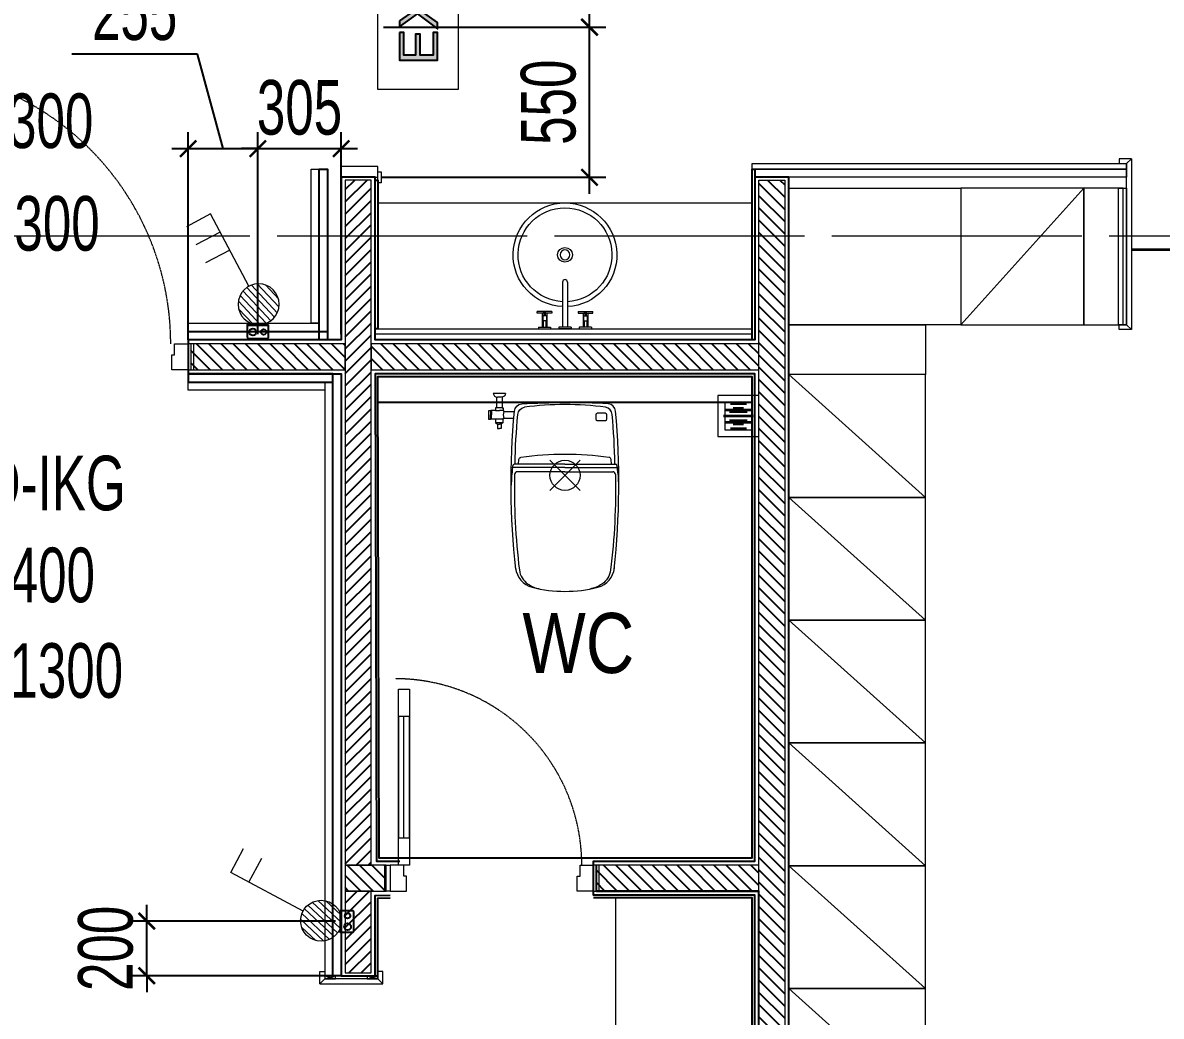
# Model space of a CAD drawing. Header units: millimetres. Extents: x -343543 to 400519, y -115663 to 104219.
# Drawn here: x -313955 to -309785, y 7141 to 10781 of the extents above; entities that cross this region are included whole.
import ezdxf
from ezdxf.xclip import XClip

# ---------------------------------------------------------------- set-up
doc = ezdxf.new("R2010")
doc.units = ezdxf.units.MM
doc.header["$XCLIPFRAME"] = 0
for name, pattern in [('XREF MAT BANG TUONG XAY$0$01.Xref _MB T1$0$HIDDEN', [9.525, 6.35, -3.175]), ('XREF MAT BANG TUONG XAY$0$CENTER', [50.8, 31.75, -6.35, 6.35, -6.35]), ('XREF MAT BANG TUONG XAY$0$HIDDEN', [0.375, 0.25, -0.125])]:
    doc.linetypes.add(name, pattern=pattern)
doc.layers.get('0').update_dxf_attribs({"color": 231, "lineweight": 0})
doc.layers.get('DefPoints').update_dxf_attribs({"color": 191})
for name, color, linetype in [('0-----E-Lighting', 2, 'Continuous'), ('Gen Điện', 6, 'Continuous'), ('XREF MAT BANG TUONG XAY$0$A-FNSH', 8, 'Continuous'), ('XREF MAT BANG TUONG XAY$0$A-FURN', 8, 'Continuous'), ('XREF MAT BANG TUONG XAY$0$A-HIDD', 8, 'XREF MAT BANG TUONG XAY$0$HIDDEN'), ('XREF MAT BANG TUONG XAY$0$A-PATT', 8, 'Continuous'), ('đế âm', 1, 'Continuous')]:
    doc.layers.add(name, color=color, linetype=linetype)
for name, color, linetype, lineweight in [('03. Xref_KyHieuChieuSang$0$1-INNO-E-Lighting', 3, 'Continuous', 5), ('A-PATT', 252, 'Continuous', 9), ('A-SYMBOLS', 10, 'Continuous', 13), ('E-EX', 3, 'Continuous', 25), ('RSA -DIM', 231, 'Continuous', 0), ('SME-E-POW-NOTE', 134, 'Continuous', 18), ('XREF MAT BANG TUONG XAY$0$$0$A-WALL-INT', 8, 'Continuous', 9), ('XREF MAT BANG TUONG XAY$0$$1$A-TEXT', 8, 'Continuous', 25), ('XREF MAT BANG TUONG XAY$0$01.Xref _MB T1$0$A-DOOR', 8, 'Continuous', 9), ('XREF MAT BANG TUONG XAY$0$01.Xref _MB T1$0$A-FNSH', 8, 'Continuous', 9), ('XREF MAT BANG TUONG XAY$0$01.Xref _MB T1$0$A-FURN', 8, 'Continuous', 5), ('XREF MAT BANG TUONG XAY$0$01.Xref _MB T1$0$A-FURN @ 50', 8, 'Continuous', 5), ('XREF MAT BANG TUONG XAY$0$01.Xref _MB T1$0$A-FURN @ 75', 8, 'Continuous', 5), ('XREF MAT BANG TUONG XAY$0$01.Xref _MB T1$0$A-HIDD-LO', 8, 'XREF MAT BANG TUONG XAY$0$01.Xref _MB T1$0$HIDDEN', 9), ('XREF MAT BANG TUONG XAY$0$A-GRID', 8, 'XREF MAT BANG TUONG XAY$0$CENTER', 15), ('XREF MAT BANG TUONG XAY$0$A-WALL-INT', 8, 'Continuous', 9)]:
    doc.layers.add(name, color=color, linetype=linetype, lineweight=lineweight)
doc.styles.add('SM-DIMTEXT', font='SME.shx', dxfattribs={"width": 0.7})
doc.styles.add('SME-TEXT', font='sme.shx', dxfattribs={"width": 0.7})
doc.styles.add('XREF MAT BANG TUONG XAY$0$Arial', font='arial.ttf', dxfattribs={"width": 0.8})
doc.dimstyles.new('SDIM-100', dxfattribs={"dimscale": 100, "dimtxt": 2, "dimasz": 0.6, "dimexe": 0.6, "dimexo": 0.2, "dimgap": 0.5, "dimtad": 1, "dimdec": 0, "dimzin": 12, "dimtxsty": 'SM-DIMTEXT', "dimblk": 'ARCHTICK', "dimblk1": 'ARCHTICK', "dimblk2": 'ARCHTICK', "dimcen": 0.12, "dimdle": 0.6, "dimclrd": 7, "dimclre": 8, "dimadec": 0, "dimazin": 3, "dimtfac": 2, "dimtix": 1, "dimtmove": 1, "dimatfit": 3, "dimfxl": 1, "dimtzin": 0, "dimarcsym": 1})

# ---------------------------------------------------------------- blocks, each defined once
blk = doc.blocks.new('*U215')
at = {"layer": 'XREF MAT BANG TUONG XAY$0$A-PATT'}
h = blk.add_hatch(dxfattribs=at)
h.set_pattern_fill('ANSI31', color=8, scale=10)
h.set_pattern_definition([(45, (39556.79, -11178.564), (-22.45064, 22.45064), [])])
h.paths.add_polyline_path([(-38.7, 47.5), (4071.3, 47.5), (4071.3, -47.5), (-38.7, -47.5)])
at = {"layer": 'XREF MAT BANG TUONG XAY$0$A-WALL-INT', "color": 8}
blk.add_lwpolyline([(-38.7, 47.5), (4071.3, 47.5), (4071.3, -47.5), (-38.7, -47.5)], close=True, dxfattribs=at)
blk = doc.blocks.new('*U167')
at = {"color": 8}
blk.add_line((70, 100), (70, 900), dxfattribs=at)
for points in [[(50, 0), (50, 1000), (90, 1000), (90, 0)], [(50, 100), (90, 100), (90, 900), (50, 900)], [(20, -95), (80, -95), (80, -40), (70, -40), (70, 0), (20, 0)], [(1120, -95), (1060, -95), (1060, -40), (1070, -40), (1070, 0), (1120, 0)]]:
    blk.add_lwpolyline(points, close=True, dxfattribs=at)
at = {"layer": 'XREF MAT BANG TUONG XAY$0$01.Xref _MB T1$0$A-FNSH', "color": 8}
for points in [[(20, -95), (0, -95), (0, 0), (20, 0)], [(1120, -95), (1140, -95), (1140, 0), (1120, 0)]]:
    blk.add_lwpolyline(points, close=True, dxfattribs=at)
at = {"layer": 'XREF MAT BANG TUONG XAY$0$01.Xref _MB T1$0$A-HIDD-LO', "color": 8, "ltscale": 0.3}
blk.add_arc((47.5, 0), 1008.3, 360, 90, dxfattribs=at)
blk = doc.blocks.new('XREF MAT BANG TUONG XAY$0$00.xref_IKIGAI_Truc')
at = {"layer": 'XREF MAT BANG TUONG XAY$0$A-GRID', "color": 8, "ltscale": 20}
blk.add_lwpolyline([(-2907.5, 10000), (42750, 10000)], dxfattribs=at)
blk = doc.blocks.new('XREF MAT BANG TUONG XAY$0$xref_IKIGAI_Cot')
at = {"layer": 'XREF MAT BANG TUONG XAY$0$A-GRID', "color": 8, "ltscale": 20}
blk.add_lwpolyline([(-2907.5, 10000), (42750, 10000)], dxfattribs=at)
blk = doc.blocks.new('*U284')
at = {"layer": 'XREF MAT BANG TUONG XAY$0$A-PATT'}
h = blk.add_hatch(dxfattribs=at)
h.set_pattern_fill('ANSI31', color=8, scale=10)
h.set_pattern_definition([(45, (35596.79, -11178.564), (-22.45064, 22.45064), [])])
h.paths.add_polyline_path([(-38.7, 47.5), (111.3, 47.5), (111.3, -47.5), (-38.7, -47.5)])
at = {"layer": 'XREF MAT BANG TUONG XAY$0$A-WALL-INT', "color": 8}
blk.add_lwpolyline([(-38.7, 47.5), (111.3, 47.5), (111.3, -47.5), (-38.7, -47.5)], close=True, dxfattribs=at)
blk = doc.blocks.new('*U266')
at = {"layer": 'XREF MAT BANG TUONG XAY$0$A-PATT'}
h = blk.add_hatch(dxfattribs=at)
h.set_pattern_fill('ANSI31', color=8, scale=10)
h.set_pattern_definition([(45, (36041.79, -11178.564), (-22.45064, 22.45064), [])])
h.paths.add_polyline_path([(-38.7, 47.5), (556.3, 47.5), (556.3, -47.5), (-38.7, -47.5)])
at = {"layer": 'XREF MAT BANG TUONG XAY$0$A-WALL-INT', "color": 8}
blk.add_lwpolyline([(-38.7, 47.5), (556.3, 47.5), (556.3, -47.5), (-38.7, -47.5)], close=True, dxfattribs=at)
blk = doc.blocks.new('*U265')
at = {"layer": 'XREF MAT BANG TUONG XAY$0$A-PATT'}
h = blk.add_hatch(dxfattribs=at)
h.set_pattern_fill('ANSI31', color=8, scale=10)
h.set_pattern_definition([(45, (37956.79, -11178.564), (-22.45064, 22.45064), [])])
h.paths.add_polyline_path([(-38.7, 47.5), (2471.3, 47.5), (2471.3, -47.5), (-38.7, -47.5)])
at = {"layer": 'XREF MAT BANG TUONG XAY$0$A-WALL-INT', "color": 8}
blk.add_lwpolyline([(-38.7, 47.5), (2471.3, 47.5), (2471.3, -47.5), (-38.7, -47.5)], close=True, dxfattribs=at)
blk = doc.blocks.new('*U267')
at = {"color": 8}
blk.add_line((70, 100), (70, 545), dxfattribs=at)
for points in [[(50, 0), (50, 645), (90, 645), (90, 0)], [(50, 100), (90, 100), (90, 545), (50, 545)], [(20, -95), (80, -95), (80, -40), (70, -40), (70, 0), (20, 0)], [(765, -95), (705, -95), (705, -40), (715, -40), (715, 0), (765, 0)]]:
    blk.add_lwpolyline(points, close=True, dxfattribs=at)
at = {"layer": 'XREF MAT BANG TUONG XAY$0$01.Xref _MB T1$0$A-FNSH', "color": 8}
for points in [[(20, -95), (0, -95), (0, 0), (20, 0)], [(765, -95), (785, -95), (785, 0), (765, 0)]]:
    blk.add_lwpolyline(points, close=True, dxfattribs=at)
at = {"layer": 'XREF MAT BANG TUONG XAY$0$01.Xref _MB T1$0$A-HIDD-LO', "color": 8, "ltscale": 0.3}
blk.add_arc((38.6, 0), 682.9, 360, 90, dxfattribs=at)
blk = doc.blocks.new('*U269')
at = {"layer": 'XREF MAT BANG TUONG XAY$0$A-PATT'}
h = blk.add_hatch(dxfattribs=at)
h.set_pattern_fill('ANSI31', color=8, scale=10)
h.set_pattern_definition([(45, (36011.79, -11178.564), (-22.45064, 22.45064), [])])
h.paths.add_polyline_path([(-38.7, 47.5), (526.3, 47.5), (526.3, -47.5), (-38.7, -47.5)])
at = {"layer": 'XREF MAT BANG TUONG XAY$0$A-WALL-INT', "color": 8}
blk.add_lwpolyline([(-38.7, 47.5), (526.3, 47.5), (526.3, -47.5), (-38.7, -47.5)], close=True, dxfattribs=at)
blk = doc.blocks.new('*U270')
at = {"layer": 'XREF MAT BANG TUONG XAY$0$A-PATT'}
h = blk.add_hatch(dxfattribs=at)
h.set_pattern_fill('ANSI31', color=8, scale=10)
h.set_pattern_definition([(45, (36866.79, -11178.564), (-22.45064, 22.45064), [])])
h.paths.add_polyline_path([(-38.7, 47.5), (1381.3, 47.5), (1381.3, -47.5), (-38.7, -47.5)])
at = {"layer": 'XREF MAT BANG TUONG XAY$0$A-WALL-INT', "color": 8}
blk.add_lwpolyline([(-38.7, 47.5), (1381.3, 47.5), (1381.3, -47.5), (-38.7, -47.5)], close=True, dxfattribs=at)
blk = doc.blocks.new('XREF MAT BANG TUONG XAY$0$01.Xref _MB T1$0$Electronic toilet-bidet Princess PB-101S_top_dwgmodels.com')
at = {"color": 8, "ltscale": 0.25}
for p, q in [((245, -55), (355, 55)), ((245, 55), (355, -55))]:
    blk.add_line(p, q, dxfattribs=at)
at = {"color": 8}
for points in [[(644.3, 180.3, 0.04919), (64.7, 185.4, 0.368917), (38.5, 158.6, 0.0169), (33.1, 0)], [(258.6, 182.9, 0.01756), (77.1, 173, 0.340895), (50.7, 148.6, 0.074358)], [(258.6, 170.5), (242, 169, 0.356357), (234.3, 161.4)], [(270.8, 191.8), (263, 190.2, 0.299625), (258.6, 185.7, 1.218048)], [(296.4, 184.5, -0.035814), (646.7, 167.2, -0.219238), (698.3, 135.4, -0.098211), (716.5, 91.3)], [(71.5, 147, -0.414214), (76.3, 151.8), (95.5, 151.8)], [(95.5, 151.8, -0.414214), (100.3, 147), (100.3, 119.4, -0.414214), (95.5, 114.6), (76.3, 114.6, -0.414214), (71.5, 119.4), (71.5, 147)], [(644.3, -180.3, -0.04919), (64.7, -185.4, -0.368917), (38.5, -158.6, -0.0169), (33.1, 0)], [(296.4, -184.5, 0.035814), (646.7, -167.2, 0.219238), (698.3, -135.4, 0.098211), (716.5, -91.3)], [(258.6, -182.9, -0.01756), (77.1, -173, -0.340895), (50.7, -148.6, -0.074358)], [(258.6, -170.5), (242, -169, -0.356357), (234.3, -161.4)], [(270.8, -191.8), (263, -190.2, -0.299625), (258.6, -185.7, -1.218048)], [(0, -217.7, -0.356543), (14.2, -233.3)], [(0, -262.9, 0.356543), (14.2, -247.3)], [(14.2, -240.3, -0.004949), (14.3, -240.3), (14.3, -240.3)], [(62.2, -269.2, 0.141943), (63.2, -273.4, 0.425136)], [(94.7, -269.2, -0.141943), (93.7, -273.4, -0.425136)]]:
    blk.add_lwpolyline(points, format="xyb", dxfattribs=at)
for points in [[(258.6, 0), (258.6, 185.7)], [(270.8, 0), (270.8, 191.8)], [(287, 0), (287, 174.9)], [(258.6, 0), (258.6, -185.7)], [(270.8, 0), (270.8, -191.8)], [(287, 0), (287, -174.9)], [(62.2, -225.9), (66.6, -223.4), (66.6, -185.6)], [(94.7, -225.9), (90.3, -223.4), (90.3, -187.6)], [(0, -217.7), (0, -262.9)], [(14.3, -230.7), (52.7, -230.7), (52.5, -249.9), (14.1, -249.9)], [(14.2, -233.3), (14.2, -247.3)], [(52.6, -230.7), (52.6, -225.9), (62.2, -225.9), (62.2, -240.3)], [(52.6, -249.9), (52.6, -254.7), (62.2, -254.7), (62.2, -240.3)], [(94.7, -225.9), (94.7, -269.2), (78.4, -269.2)], [(107, -225.9), (94.7, -225.9)], [(107, -254.7), (107, -225.9)], [(107, -225.9), (112.1, -233.2), (112.1, -240.3)], [(107, -254.7), (112.1, -247.4), (112.1, -240.3)], [(112.1, -233.2), (128, -233.2), (128, -240.3)], [(112.1, -247.4), (128, -247.4), (128, -240.3)], [(62.2, -254.7), (62.2, -269.2), (78.4, -269.2)], [(63.2, -273.4), (78.4, -273.4)], [(63.2, -273.4), (63.2, -279.6), (93.7, -279.6), (93.7, -273.4)], [(93.7, -273.4), (78.4, -273.4)], [(94.7, -254.7), (107, -254.7)]]:
    blk.add_lwpolyline(points, dxfattribs=at)
at = {"color": 8, "ltscale": 0.25}
blk.add_circle((300, 0), 55, dxfattribs=at)
at = {"color": 8}
for centre, radius, start, end in [((352.2, -398.5), 595.9, 91.5209, 97.8464), ((296.6, 174.9), 9.61, 91.2734, 180), ((630.9, 99.6), 81.7, 14.4484, 83.9556), ((1153, 0), 1112.3, 172.3207, 180), ((1427.3, 0), 1203.9, 172.2935, 180), ((244.5, 0), 480.7, 0, 14.4484), ((1153, 0), 1112.3, 180, 187.6793), ((1427.3, 0), 1203.9, 180, 187.7065), ((244.5, 0), 480.7, 345.5516, 0), ((630.9, -99.6), 81.7, 276.0444, 345.5516), ((352.2, 398.5), 595.9, 262.1536, 268.4791), ((296.6, -174.9), 9.61, 180, 268.7266), ((78.4, -202.3), 24.2, 240.6973, 299.3027)]:
    blk.add_arc(centre, radius, start, end, dxfattribs=at)
blk = doc.blocks.new('XREF MAT BANG TUONG XAY$0$01.Xref _MB T1$0$YLD.Studio-01-146')
at = {"color": 8}
for p, q in [((-56.7, 102), (-63, 102)), ((-63, 48), (-63, 102)), ((-56.7, 48), (-56.7, 102)), ((-56.7, 84), (-5.4, 84)), ((-5.4, 97.5), (-5.4, 52.5)), ((-5.4, 97.5), (0, 97.5)), ((-63, 48), (-56.7, 48)), ((-56.7, 77.7), (-47.7, 77.7)), ((-56.7, 72.3), (-47.7, 72.3)), ((-56.7, 66), (-5.4, 66)), ((-47.7, 81.7), (-29.7, 81.7)), ((-47.7, 68.3), (-47.7, 81.7)), ((-47.7, 68.3), (-29.7, 68.3)), ((-29.7, 68.3), (-29.7, 81.7)), ((-29.7, 79.9), (-5.4, 79.9)), ((-29.7, 70.1), (-5.4, 70.1)), ((-5.4, 52.5), (0, 52.5)), ((-171, 8.9), (-5.4, 8.9)), ((-5.4, 22.4), (0, 22.4)), ((-5.4, -22.4), (-5.4, 22.4)), ((0, -22.4), (0, 22.4)), ((-171, -9.1), (-5.4, -9.1)), ((-5.4, -22.4), (0, -22.4)), ((-63, -48), (-56.7, -48)), ((-63, -48), (-63, -102)), ((-56.7, -48), (-56.7, -102)), ((-56.7, -66), (-5.4, -66)), ((-56.7, -72.3), (-47.7, -72.3)), ((-56.7, -77.7), (-47.7, -77.7)), ((-47.7, -68.3), (-47.7, -81.7)), ((-47.7, -68.3), (-29.7, -68.3)), ((-47.7, -81.7), (-29.7, -81.7)), ((-29.7, -68.3), (-29.7, -81.7)), ((-29.7, -70.1), (-5.4, -70.1)), ((-29.7, -79.9), (-5.4, -79.9)), ((-5.4, -52.5), (0, -52.5)), ((-5.4, -97.5), (-5.4, -52.5)), ((-56.7, -102), (-63, -102)), ((-56.7, -84), (-5.4, -84)), ((-5.4, -97.5), (0, -97.5))]:
    blk.add_line(p, q, dxfattribs=at)
blk.add_circle((-271, 0), 18, dxfattribs=at)
for radius, start, end in [(190, 2.6742, 357.2441), (172, 2.9543, 356.9555)]:
    blk.add_arc((-271, 0), radius, start, end, dxfattribs=at)
at = {"color": 8, "extrusion": (0, 0, -1)}
for centre, major_axis, start_param, end_param in [((-59.9, 75), (-2.23, 2.23), 3.926991, 10.210176), ((-271, 0), (-27, 0), 4.711725, 10.99491), ((-171, -0.1), (-9, 0.01), 4.710846, 7.852438), ((-59.9, -75), (-2.23, 2.23), 3.926991, 10.210176)]:
    blk.add_ellipse(centre, major_axis=major_axis, ratio=1, start_param=start_param, end_param=end_param, dxfattribs=at)
blk = doc.blocks.new('*U278')
at = {"layer": 'XREF MAT BANG TUONG XAY$0$A-PATT'}
h = blk.add_hatch(dxfattribs=at)
h.set_pattern_fill('ANSI31', color=8, scale=10)
h.set_pattern_definition([(45, (35746.79, -11178.564), (-22.45064, 22.45064), [])])
h.paths.add_polyline_path([(-38.7, 47.5), (261.3, 47.5), (261.3, -47.5), (-38.7, -47.5)])
at = {"layer": 'XREF MAT BANG TUONG XAY$0$A-WALL-INT', "color": 8}
blk.add_lwpolyline([(-38.7, 47.5), (261.3, 47.5), (261.3, -47.5), (-38.7, -47.5)], close=True, dxfattribs=at)
blk = doc.blocks.new('XREF MAT BANG TUONG XAY$0$01.Xref _MB T1$0$Drain')
at = {"color": 8}
blk.add_lwpolyline([(-1.2, -1.2), (1.2, -1.2), (1.2, 1.2), (-1.2, 1.2)], close=True, dxfattribs=at)
at = {"color": 8, "const_width": 0.16}
for points in [[(-0.365, 0.793), (-0.365, -0.793)], [(0, 0.873), (0, -0.873)], [(0.365, 0.793), (0.365, -0.793)], [(-0.731, 0.478), (-0.731, -0.478)], [(0.731, 0.478), (0.731, -0.478)]]:
    blk.add_lwpolyline(points, dxfattribs=at)
blk = doc.blocks.new('*U3484')
at = {"layer": 'XREF MAT BANG TUONG XAY$0$01.Xref _MB T1$0$A-FURN @ 50', "color": 8, "xscale": 41.66666666666719, "yscale": 41.66666666666719, "zscale": 41.66666666666719, "rotation": 90}
blk.add_blockref('XREF MAT BANG TUONG XAY$0$01.Xref _MB T1$0$Drain', (27230, 9340), dxfattribs=at)
at = {"layer": 'XREF MAT BANG TUONG XAY$0$01.Xref _MB T1$0$A-FURN @ 75', "color": 8, "xscale": 62.50000000000078, "yscale": 62.50000000000078, "zscale": 62.50000000000078, "rotation": 90}
blk.add_blockref('XREF MAT BANG TUONG XAY$0$01.Xref _MB T1$0$Drain', (27230, 9340), dxfattribs=at)
blk = doc.blocks.new('XREF MAT BANG NOI THAT$0$01.Xref _MB T1$0$BLK')
at = {"color": 8}
blk.add_lwpolyline([(324597.2, 139513.6), (325047.2, 139513.6), (325047.2, 139013.6), (324597.2, 139013.6)], close=True, dxfattribs=at)
blk.add_lwpolyline([(324597.2, 139513.6), (325047.2, 139013.6)], dxfattribs=at)
blk = doc.blocks.new('XREF MAT BANG NOI THAT')
at = {"color": 8}
for points in [[(28045, 9675), (27415, 9675), (27415, 10175), (28045, 10175)], [(28640, 10175), (28495, 10175), (28495, 9675), (28640, 9675)], [(27915, 9492.5), (27415, 9492.5), (27415, 9675), (27915, 9675)]]:
    blk.add_lwpolyline(points, close=True, dxfattribs=at)
at = {"color": 8, "xscale": -1}
blk.add_blockref('XREF MAT BANG NOI THAT$0$01.Xref _MB T1$0$BLK', (353092.2, -129338.6), dxfattribs=at)
at = {"color": 8, "xscale": -1.000000000000001, "rotation": 90}
for p in [(166928.6, 334089.7), (166928.6, 333639.7), (166928.6, 333189.7), (166928.6, 332739.7), (166928.6, 332289.7), (166928.6, 331839.7)]:
    blk.add_blockref('XREF MAT BANG NOI THAT$0$01.Xref _MB T1$0$BLK', p, dxfattribs=at)
blk = doc.blocks.new('01.Xref _MB T1')
at = {"layer": 'XREF MAT BANG TUONG XAY$0$$0$A-WALL-INT', "color": 8}
for points in [[(28651.99146, 10244.9999), (27280.0013, 10244.9999), (27280.0013, 10264.9999), (28651.99146, 10264.9999)], [(28624.99146, 10282.9999), (28624.99146, 10264.9999), (28651.99146, 10264.9999), (28669.99146, 10282.9999)], [(28651.99146, 10264.9999), (28669.99146, 10282.9999), (28669.99146, 9657), (28651.99146, 9675)], [(25664.99199, 10245), (25694.99199, 10245), (25694.99199, 9680.00073), (25664.99199, 9680.00073)], [(25909.99203, 10255), (25774.99209, 10255), (25774.99209, 10215), (25909.99203, 10215)], [(25921.09184, 10195), (25909.99203, 10195), (25909.99203, 10235), (25921.09184, 10235)], [(25694.99203, 9679.99126), (25694.99203, 9649.99126), (25214.99224, 9650.00054), (25214.99224, 9680.00054)], [(28624.99146, 9657), (28624.99146, 9675), (28651.99146, 9675), (28669.99146, 9657)], [(27280.0013, 9640.00061), (25899.99203, 9640.00061), (25899.99203, 9660.00061), (27280.0013, 9660.00061)], [(25214.9921, 9434.98863), (25214.99183, 9464.98863), (25714.99814, 9465.00792), (25714.99841, 9435.00792)], [(25714.98621, 7289.99853), (25744.98621, 7289.99853), (25744.99835, 9465.00784), (25714.99835, 9465.00784)], [(25696.9948, 7304.99853), (25714.9948, 7304.99853), (25714.9948, 7277.99853), (25696.9948, 7259.99853)], [(25927.99203, 7305), (25909.99203, 7305), (25909.99203, 7278), (25927.99203, 7260)], [(25714.9948, 7277.99853), (25696.9948, 7259.99853), (25927.99203, 7260), (25909.99203, 7278)], [(25714.9948, 7289.99853), (25714.9948, 7277.99853), (25754.9948, 7277.99853), (25754.9948, 7289.99853)], [(25869.99203, 7290), (25869.99203, 7278), (25909.99203, 7278), (25909.99203, 7290)]]:
    blk.add_lwpolyline(points, close=True, dxfattribs=at)
for points in [[(25714.9948, 7289.99853), (25754.9948, 7277.99853)], [(25714.9948, 7277.99853), (25754.9948, 7289.99853)], [(25869.99203, 7290), (25909.99203, 7278)], [(25869.99203, 7278), (25909.99203, 7290)]]:
    blk.add_lwpolyline(points, dxfattribs=at)
at = {"layer": 'XREF MAT BANG TUONG XAY$0$01.Xref _MB T1$0$A-FURN', "color": 8}
for points in [[(27290.00131, 10244.9999), (28651.99146, 10244.9999), (28651.99146, 10214.9999), (27290.0013, 10215)], [(28651.99146, 9675), (28621.99146, 9675), (28621.99146, 10175.00001), (28651.99146, 10175.00001)], [(25909.99203, 9660.00061), (27280.00128, 9660.00061), (27280.00133, 10120.00061), (25909.99209, 10120.00061)], [(27280.00093, 6120.00085), (27280.00078, 7574.99979), (26780.00078, 7574.99985), (26780.00093, 6120.00091)]]:
    blk.add_lwpolyline(points, close=True, dxfattribs=at)
at = {"layer": 'XREF MAT BANG TUONG XAY$0$A-FNSH', "color": 8}
for points in [[(29690.01069, 6110.00054), (27415.0013, 6110), (27415.0013, 10215), (27290.0013, 10215), (27290.0013, 9620.00061), (25899.99203, 9620.00061), (25899.99203, 10215), (25774.99203, 10215), (25774.99203, 9620.0006), (25214.99202, 9620.00059), (25214.9921, 9495.0006), (25774.99203, 9495.00061), (25774.99203, 7290), (25899.99203, 7290), (25899.99203, 7584.12066), (25954.99208, 7584.65759)], [(25909.99203, 6425.00054), (25909.99203, 6325.00054), (26024.99092, 6325.00054), (26024.99999, 6120.00204), (27280.0013, 6120.00057), (27280.00059, 7574.99998), (26699.9921, 7574.9996)], [(25909.99203, 7280), (25909.99203, 7574.21781), (25954.99208, 7574.65711)]]:
    blk.add_lwpolyline(points, dxfattribs=at)
for points in [[(25909.99203, 9660.00061), (25899.99203, 9660.00061), (25899.99203, 10205), (25909.99203, 10205)], [(25910.04855, 9485.00061), (27279.99182, 9485.00061), (27279.96356, 9390.00061), (25910.02029, 9390.00061)], [(26961.71233, 7719.99977), (25914.93563, 7719.99999), (25910.04855, 9485.00061), (27279.99182, 9485.00061), (27279.99182, 7719.99998)]]:
    blk.add_lwpolyline(points, close=True, dxfattribs=at)
at = {"layer": 'XREF MAT BANG TUONG XAY$0$A-FURN', "color": 8}
for points in [[(25724.99203, 9620.00073), (25694.99203, 9620.00073), (25694.99203, 10245), (25724.99203, 10245)], [(27280.0013, 10244.9999), (27290.0013, 10244.9999), (27290.0013, 9620.00061), (27280.0013, 9620.00061)], [(25214.99202, 9649.98974), (25724.99203, 9649.99126), (25724.99203, 9619.99126), (25214.99202, 9619.98974)], [(25214.99209, 9464.99446), (25744.99217, 9465.0045), (25744.99189, 9495.0045), (25214.99181, 9494.99446)], [(25744.99204, 7290), (25744.99203, 9495.00061), (25774.99203, 9495.00061), (25774.99204, 7290)]]:
    blk.add_lwpolyline(points, close=True, dxfattribs=at)
for points in [[(27289.99182, 6095.00054), (27289.99182, 7584.99999), (26699.99209, 7584.9996), (26699.99209, 7709.9996), (27289.99182, 7709.99999), (27289.99182, 9495.00061), (25900.02594, 9495.00061), (25904.95819, 7710), (25989.99197, 7709.99998)], [(27304.99182, 6095.00054), (27304.99182, 7600), (26709.99209, 7599.99961), (26709.99209, 7695)], [(26709.99203, 7600), (27304.99182, 7598.97494)]]:
    blk.add_lwpolyline(points, dxfattribs=at)
at = {"layer": 'XREF MAT BANG TUONG XAY$0$A-HIDD', "color": 8, "ltscale": 200, "const_width": 10}
blk.add_lwpolyline([(28669.99146, 9950), (30115.00077, 9949.99995)], dxfattribs=at)
at = {"color": 8}
blk.add_blockref('XREF MAT BANG TUONG XAY$0$00.xref_IKIGAI_Truc', (0.00011, 0), dxfattribs=at)
ref = blk.add_blockref('XREF MAT BANG TUONG XAY$0$xref_IKIGAI_Cot', (-0.00927, -0.00001), dxfattribs=at)
XClip(ref).set_block_clipping_path([(-1610.3425959283, -2225.6693134198), (41829.1295208634, 21555.8819575264)])
at = {"layer": 'XREF MAT BANG TUONG XAY$0$01.Xref _MB T1$0$A-DOOR', "color": 8, "extrusion": (2.81943e-13, 1.42352e-14, -1), "xscale": -1, "zscale": -1, "rotation": 359.9999623331527}
for name, p in [('*U167', (-24094.99203, 9604.99986, 0)), ('*U267', (-25934.99202, 7694.99997, 0))]:
    blk.add_blockref(name, p, dxfattribs=at)
at = {"layer": 'XREF MAT BANG TUONG XAY$0$01.Xref _MB T1$0$A-FURN', "color": 8, "xscale": -1, "rotation": 90}
blk.add_blockref('XREF MAT BANG TUONG XAY$0$01.Xref _MB T1$0$YLD.Studio-01-146', (26594.99192, 9660.00061), dxfattribs=at)
at = {"layer": 'XREF MAT BANG TUONG XAY$0$01.Xref _MB T1$0$A-FURN', "color": 8, "rotation": 270}
blk.add_blockref('XREF MAT BANG TUONG XAY$0$01.Xref _MB T1$0$Electronic toilet-bidet Princess PB-101S_top_dwgmodels.com', (26594.99192, 9423.12528), dxfattribs=at)
at = {"layer": 'XREF MAT BANG TUONG XAY$0$01.Xref _MB T1$0$A-FURN', "linetype": 'Continuous'}
blk.add_blockref('*U3484', (0, 0), dxfattribs=at)
at = {"layer": 'XREF MAT BANG TUONG XAY$0$A-FURN', "color": 8, "xscale": -1}
for name, p, rotation in [('*U265', (25837.49203, 7733.69831), 270), ('*U269', (25263.69039, 9557.5006), 180), ('*U270', (25923.69034, 9557.50061), 180), ('*U284', (25828.69034, 7647.5), 180), ('*U266', (26748.69034, 7647.5), 180), ('*U278', (25837.49203, 7338.69831), 270)]:
    blk.add_blockref(name, p, dxfattribs=dict(at, rotation=rotation))
at = {"layer": 'XREF MAT BANG TUONG XAY$0$A-FURN', "color": 8, "rotation": 90.00000000000001}
blk.add_blockref('*U215', (27352.49182, 6133.69831), dxfattribs=at)
at = {"layer": 'XREF MAT BANG TUONG XAY$0$$1$A-TEXT', "color": 8, "style": 'XREF MAT BANG TUONG XAY$0$Arial', "width": 0.8}
blk.add_text('WC', height=220, dxfattribs=at).set_placement((26439.10165, 8398.85563))
at = {"layer": 'A-PATT', "color": 8}
blk.add_blockref('XREF MAT BANG NOI THAT', (0, 0), dxfattribs=at)
blk = doc.blocks.new('*X84')
at = {"color": 0}
for p, q in [((10925.4, 54067.7), (11007.3, 54149.6)), ((10928.4, 54097.2), (10977.8, 54146.6)), ((10930.6, 54046.5), (11028.5, 54144.4)), ((10940.3, 54029.6), (11045.4, 54134.7)), ((10953.4, 54016.2), (11058.8, 54121.6)), ((10970, 54006.3), (11068.7, 54105)), ((10990.8, 54000.6), (11074.4, 54084.2)), ((11019.3, 54002.5), (11072.5, 54055.7))]:
    blk.add_line(p, q, dxfattribs=at)
blk = doc.blocks.new('*U89')
at = {"layer": '03. Xref_KyHieuChieuSang$0$1-INNO-E-Lighting', "color": 2}
for p, q in [((36, 62.4), (180, 311.8)), ((180, 311.8), (263.1, 263.8)), ((144, 249.4), (227.1, 201.4)), ((108, 187.1), (191.1, 139.1))]:
    blk.add_line(p, q, dxfattribs=at)
blk.add_circle((0, 0), 72, dxfattribs=at)
at = {"layer": '03. Xref_KyHieuChieuSang$0$1-INNO-E-Lighting', "color": 2, "xscale": 0.9600000000064028, "yscale": 0.9600000000064028, "zscale": 0.9600000000064028}
blk.add_blockref('*X84', (-10560, -51912), dxfattribs=at)
blk = doc.blocks.new('KH VIDIFI NHA XE_dwg_KH VIDIFI NHA XE_dwg_INNO_E_ĐÈN_EXIT THOÁT HIỂM1 - ELC_EmergencyExit-1904534-MẶT BẰNG ĐÈN EXIT_ SỰ CỐ TẦNG HẦM-2156726-DANH MỤC KÝ HIỆU SỬ DỤNG TRONG BẢN VẼ-2855094-KÍ HIỆU BẢN VẼ')
h = blk.add_hatch(color=256)
h.paths.add_polyline_path([(-75.1, 122.5), (-0.9, 122.5), (-0.9, 110.4), (-61.5, 110.4), (-61.5, 78.8), (-4.8, 78.8), (-4.8, 66.9), (-61.6, 66.9), (-61.6, 31.8), (-0.9, 31.8), (-0.9, 19.8), (-75.1, 19.8)], flags=0)
h.paths.add_polyline_path([(30.4, 122.5), (57.3, 84.1), (86.1, 122.3), (100.8, 122.3), (65.1, 73.9), (103.8, 19.8), (87, 19.8), (56.8, 63), (25.9, 19.8), (9.6, 19.8), (49.3, 73.4), (14.3, 122.5)], flags=0)
at = {"lineweight": 15, "flags": 128}
blk.add_lwpolyline([(181.7, 180.1), (181.7, -35.9), (-154.3, -35.9), (-154.3, 180.1)], close=True, dxfattribs=at)
at = {"flags": 128}
for points in [[(-0.9, 122.5), (-75.1, 122.5), (-75.1, 19.8), (-0.9, 19.8), (-0.9, 31.8), (-61.6, 31.8), (-61.6, 66.9), (-4.8, 66.9), (-4.8, 78.8), (-61.5, 78.8), (-61.5, 110.4), (-0.9, 110.4)], [(30.4, 122.5), (14.3, 122.5), (49.3, 73.4), (9.6, 19.8), (25.9, 19.8), (56.8, 63), (87, 19.8), (103.8, 19.8), (65.1, 73.9), (100.8, 122.3), (86.1, 122.3), (57.3, 84.1)]]:
    blk.add_lwpolyline(points, close=True, dxfattribs=at)
blk = doc.blocks.new('đế âm 78')
at = {"layer": 'Gen Điện', "ltscale": 30}
blk.add_lwpolyline([(5501258.1, -3862344.9), (5501258.1, -3862422.9), (5501303.1, -3862422.9, 0.414214), (5501308.1, -3862417.9), (5501308.1, -3862349.9, 0.414214), (5501303.1, -3862344.9), (5501258.1, -3862344.9)], format="xyb", dxfattribs=at)
blk.add_lwpolyline([(5501261.1, -3862344.9), (5501261.1, -3862422.9)], dxfattribs=at)
for centre, radius in [((5501284.6, -3862362.9), 10), ((5501284.6, -3862402.9), 12.5)]:
    blk.add_circle(centre, radius, dxfattribs=at)
blk = doc.blocks.new('_ArchTick')
at = {"color": 0, "linetype": 'ByBlock', "const_width": 0.15}
blk.add_lwpolyline([(-0.5, -0.5), (0.5, 0.5)], dxfattribs=at)
blk = doc.blocks.new('*D564')
at = {"layer": 'DefPoints', "color": 0, "linetype": 'Continuous', "ltscale": 1000, "transparency": 16777216}
for p in [(-313093.5, 10320), (-313348.5, 9620), (-313093.5, 9620)]:
    blk.add_point(p, dxfattribs=at)
at = {"layer": 'RSA -DIM', "color": 7, "linetype": 'Continuous', "lineweight": -2, "ltscale": 1000, "transparency": 16777216}
for p, q in [((-313314.8, 10666.6), (-313774.8, 10666.6)), ((-313221, 10320), (-313314.8, 10666.6)), ((-313408.5, 10320), (-313033.5, 10320))]:
    blk.add_line(p, q, dxfattribs=at)
at = {"layer": 'RSA -DIM', "color": 8, "linetype": 'Continuous', "lineweight": -2, "ltscale": 1000, "transparency": 16777216}
for p, q in [((-313348.5, 9640), (-313348.5, 10380)), ((-313093.5, 9640), (-313093.5, 10380))]:
    blk.add_line(p, q, dxfattribs=at)
at = {"layer": 'RSA -DIM', "color": 7, "linetype": 'Continuous', "lineweight": -2, "ltscale": 1000, "transparency": 16777216, "xscale": 60, "yscale": 60, "zscale": 60, "rotation": 180}
blk.add_blockref('_ArchTick', (-313348.5, 10320), dxfattribs=at)
at = {"layer": 'RSA -DIM', "color": 7, "linetype": 'Continuous', "lineweight": -2, "ltscale": 1000, "transparency": 16777216, "xscale": 60, "yscale": 60, "zscale": 60}
blk.add_blockref('_ArchTick', (-313093.5, 10320), dxfattribs=at)
at = {"layer": 'RSA -DIM', "color": 0, "linetype": 'Continuous', "ltscale": 1000, "transparency": 16777216, "insert": (-313544.8, 10816.6), "char_height": 200, "attachment_point": 5, "style": 'SM-DIMTEXT'}
blk.add_mtext('255', dxfattribs=at)
blk = doc.blocks.new('*D565')
at = {"layer": 'DefPoints', "color": 0, "linetype": 'Continuous', "ltscale": 1000, "transparency": 16777216}
for p in [(-312788.5, 10320), (-313093.5, 9620), (-312788.5, 9620)]:
    blk.add_point(p, dxfattribs=at)
at = {"layer": 'RSA -DIM', "color": 8, "linetype": 'Continuous', "lineweight": -2, "ltscale": 1000, "transparency": 16777216}
for p, q in [((-313093.5, 9640), (-313093.5, 10380)), ((-312788.5, 9640), (-312788.5, 10380))]:
    blk.add_line(p, q, dxfattribs=at)
at = {"layer": 'RSA -DIM', "color": 7, "linetype": 'Continuous', "lineweight": -2, "ltscale": 1000, "transparency": 16777216}
for p, q in [((-313093.5, 10320), (-313153.5, 10320)), ((-313093.5, 10320), (-312788.5, 10320)), ((-312788.5, 10320), (-312728.5, 10320))]:
    blk.add_line(p, q, dxfattribs=at)
at = {"layer": 'RSA -DIM', "color": 7, "linetype": 'Continuous', "lineweight": -2, "ltscale": 1000, "transparency": 16777216, "xscale": 60, "yscale": 60, "zscale": 60}
blk.add_blockref('_ArchTick', (-313093.5, 10320), dxfattribs=at)
at = {"layer": 'RSA -DIM', "color": 7, "linetype": 'Continuous', "lineweight": -2, "ltscale": 1000, "transparency": 16777216, "xscale": 60, "yscale": 60, "zscale": 60, "rotation": 180}
blk.add_blockref('_ArchTick', (-312788.5, 10320), dxfattribs=at)
at = {"layer": 'RSA -DIM', "color": 0, "linetype": 'Continuous', "ltscale": 1000, "transparency": 16777216, "insert": (-312941, 10470), "char_height": 200, "attachment_point": 5, "style": 'SM-DIMTEXT'}
blk.add_mtext('305', dxfattribs=at)
blk = doc.blocks.new('*D566')
at = {"layer": 'DefPoints', "color": 0, "linetype": 'Continuous', "ltscale": 1000, "transparency": 16777216}
for p in [(-312653.5, 10765), (-311878.7, 10765), (-312663.5, 10215)]:
    blk.add_point(p, dxfattribs=at)
at = {"layer": 'RSA -DIM', "color": 7, "linetype": 'Continuous', "lineweight": -2, "ltscale": 1000, "transparency": 16777216}
blk.add_line((-311878.7, 10155), (-311878.7, 10825), dxfattribs=at)
at = {"layer": 'RSA -DIM', "color": 8, "linetype": 'Continuous', "lineweight": -2, "ltscale": 1000, "transparency": 16777216}
for p, q in [((-312633.5, 10765), (-311818.7, 10765)), ((-312643.5, 10215), (-311818.7, 10215))]:
    blk.add_line(p, q, dxfattribs=at)
at = {"layer": 'RSA -DIM', "color": 7, "linetype": 'Continuous', "lineweight": -2, "ltscale": 1000, "transparency": 16777216, "xscale": 60, "yscale": 60, "zscale": 60}
for p, rotation in [((-311878.7, 10765), 90), ((-311878.7, 10215), 270)]:
    blk.add_blockref('_ArchTick', p, dxfattribs=dict(at, rotation=rotation))
at = {"layer": 'RSA -DIM', "color": 0, "linetype": 'Continuous', "ltscale": 1000, "transparency": 16777216, "insert": (-312028.7, 10490), "char_height": 200, "attachment_point": 5, "rotation": 90, "style": 'SM-DIMTEXT'}
blk.add_mtext('550', dxfattribs=at)
blk = doc.blocks.new('*D567')
at = {"layer": 'DefPoints', "color": 0, "linetype": 'Continuous', "ltscale": 1000, "transparency": 16777216}
for p in [(-312663.5, 11315), (-311878.7, 11315), (-312653.5, 10765)]:
    blk.add_point(p, dxfattribs=at)
at = {"layer": 'RSA -DIM', "color": 7, "linetype": 'Continuous', "lineweight": -2, "ltscale": 1000, "transparency": 16777216}
blk.add_line((-311878.7, 10705), (-311878.7, 11375), dxfattribs=at)
at = {"layer": 'RSA -DIM', "color": 8, "linetype": 'Continuous', "lineweight": -2, "ltscale": 1000, "transparency": 16777216}
for p, q in [((-312643.5, 11315), (-311818.7, 11315)), ((-312633.5, 10765), (-311818.7, 10765))]:
    blk.add_line(p, q, dxfattribs=at)
at = {"layer": 'RSA -DIM', "color": 7, "linetype": 'Continuous', "lineweight": -2, "ltscale": 1000, "transparency": 16777216, "xscale": 60, "yscale": 60, "zscale": 60}
for p, rotation in [((-311878.7, 11315), 90), ((-311878.7, 10765), 270)]:
    blk.add_blockref('_ArchTick', p, dxfattribs=dict(at, rotation=rotation))
at = {"layer": 'RSA -DIM', "color": 0, "linetype": 'Continuous', "ltscale": 1000, "transparency": 16777216, "insert": (-312028.7, 11040), "char_height": 200, "attachment_point": 5, "rotation": 90, "style": 'SM-DIMTEXT'}
blk.add_mtext('550', dxfattribs=at)
blk = doc.blocks.new('*X86')
at = {"color": 0}
for p, q in [((10925.4, 54067.7), (11007.3, 54149.6)), ((10928.4, 54097.2), (10977.8, 54146.6)), ((10930.6, 54046.5), (11028.5, 54144.4)), ((10940.3, 54029.6), (11045.4, 54134.7)), ((10953.4, 54016.2), (11058.8, 54121.6)), ((10970, 54006.3), (11068.7, 54105)), ((10990.8, 54000.6), (11074.4, 54084.2)), ((11019.3, 54002.5), (11072.5, 54055.7))]:
    blk.add_line(p, q, dxfattribs=at)
blk = doc.blocks.new('*U88')
at = {"layer": '03. Xref_KyHieuChieuSang$0$1-INNO-E-Lighting', "color": 2}
for p, q in [((36, 62.4), (180, 311.8)), ((180, 311.8), (263.1, 263.8)), ((144, 249.4), (227.1, 201.4))]:
    blk.add_line(p, q, dxfattribs=at)
blk.add_circle((0, 0), 72, dxfattribs=at)
at = {"layer": '03. Xref_KyHieuChieuSang$0$1-INNO-E-Lighting', "color": 2, "xscale": 0.9600000000064028, "yscale": 0.9600000000064028, "zscale": 0.9600000000064028}
blk.add_blockref('*X86', (-10560, -51912), dxfattribs=at)
blk = doc.blocks.new('*D1759')
at = {"layer": 'DefPoints', "color": 0, "linetype": 'Continuous', "ltscale": 1000, "transparency": 16777216}
for p in [(-313500.5, 7490), (-312788.5, 7490), (-312788.5, 7290)]:
    blk.add_point(p, dxfattribs=at)
at = {"layer": 'RSA -DIM', "color": 7, "linetype": 'Continuous', "lineweight": -2, "ltscale": 1000, "transparency": 16777216}
for p, q in [((-313500.5, 7490), (-313500.5, 7550)), ((-313500.5, 7290), (-313500.5, 7490)), ((-313500.5, 7290), (-313500.5, 7230))]:
    blk.add_line(p, q, dxfattribs=at)
at = {"layer": 'RSA -DIM', "color": 8, "linetype": 'Continuous', "lineweight": -2, "ltscale": 1000, "transparency": 16777216}
for p, q in [((-312808.5, 7490), (-313560.5, 7490)), ((-312808.5, 7290), (-313560.5, 7290))]:
    blk.add_line(p, q, dxfattribs=at)
at = {"layer": 'RSA -DIM', "color": 7, "linetype": 'Continuous', "lineweight": -2, "ltscale": 1000, "transparency": 16777216, "xscale": 60, "yscale": 60, "zscale": 60}
for p, rotation in [((-313500.5, 7490), 270), ((-313500.5, 7290), 90)]:
    blk.add_blockref('_ArchTick', p, dxfattribs=dict(at, rotation=rotation))
at = {"layer": 'RSA -DIM', "color": 0, "linetype": 'Continuous', "ltscale": 1000, "transparency": 16777216, "insert": (-313650.5, 7390), "char_height": 200, "attachment_point": 5, "rotation": 90, "style": 'SM-DIMTEXT'}
blk.add_mtext('200', dxfattribs=at)

msp = doc.modelspace()

# ---------------------------------------------------------------- block references
at = {"layer": 'A-SYMBOLS'}
msp.add_blockref('01.Xref _MB T1', (-338563.5, 0), dxfattribs=at)

# ---------------------------------------------------------------- next in the draw order: block references
at = {"layer": '0-----E-Lighting', "yscale": 1.041666666660155, "zscale": 1.041666666660155}
for name, p, xscale, rotation in [('*U89', (-313090.7, 9749.7), -1.041666666660155, 358.0773976659894), ('*U88', (-312861.7, 7491.2), 1.041666666660155, 91.92260233401059)]:
    msp.add_blockref(name, p, dxfattribs=dict(at, xscale=xscale, rotation=rotation))
at = {"layer": 'E-EX', "extrusion": (0, 0, -1), "xscale": -1.36125, "yscale": 1.36125, "zscale": 1.36125, "rotation": 270}
msp.add_blockref('KH VIDIFI NHA XE_dwg_KH VIDIFI NHA XE_dwg_INNO_E_ĐÈN_EXIT THOÁT HIỂM1 - ELC_EmergencyExit-1904534-MẶT BẰNG ĐÈN EXIT_ SỰ CỐ TẦNG HẦM-2156726-DANH MỤC KÝ HIỆU SỬ DỤNG TRONG BẢN VẼ-2855094-KÍ HIỆU BẢN VẼ', (312408.3, 10746.3), dxfattribs=at)
at = {"layer": 'đế âm', "rotation": 270.0000000008198}
msp.add_blockref('đế âm 78', (3549290.6, 5510932.9), dxfattribs=at)
at = {"layer": 'đế âm'}
msp.add_blockref('đế âm 78', (-5814049.6, 3869872.3), dxfattribs=at)

# ---------------------------------------------------------------- next in the draw order: texts
at = {"layer": 'SME-E-POW-NOTE', "style": 'SME-TEXT', "width": 0.7}
for s, p in [('FFL+2300', (-314554.8, 10322.2)), ('FFL+1300', (-314531.5, 9946.4)), ('S3/TĐ-IKG', (-314493.1, 8995, 623828)), ('FFL+400', (-314444.6, 8658.3)), ('FFL+1300', (-314445.7, 8308.1))]:
    msp.add_text(s, height=200, dxfattribs=at).set_placement(p)

# ---------------------------------------------------------------- next in the draw order: dimensions: what is measured, and where the dimension line sits
at = {"layer": 'RSA -DIM', "color": 1, "linetype": 'Continuous', "ltscale": 1000}
for base, p1, p2, picture, middle in [((-311878.7, 11315), (-312653.5, 10765), (-312663.5, 11315), '*D567', (-312028.7, 11040)), ((-311878.7, 10765), (-312663.5, 10215), (-312653.5, 10765), '*D566', (-312028.7, 10490)), ((-313500.5, 7490), (-312788.5, 7290), (-312788.5, 7490), '*D1759', (-313650.5, 7390))]:
    dim = msp.add_linear_dim(base=base, p1=p1, p2=p2, angle=90, dimstyle='SDIM-100', dxfattribs=at)
    dim.commit()
    dim.dimension.update_dxf_attribs({"geometry": picture, "text_midpoint": middle})
dim = msp.add_linear_dim(base=(-313093.5, 10320), p1=(-313348.5, 9620), p2=(-313093.5, 9620), dimstyle='SDIM-100', dxfattribs=at)
dim.commit()
dim.dimension.update_dxf_attribs({"geometry": '*D564', "text_midpoint": (-313364.8, 10666.6), "dimtype": 160})
dim = msp.add_linear_dim(base=(-312788.5, 10320), p1=(-313093.5, 9620), p2=(-312788.5, 9620), dimstyle='SDIM-100', dxfattribs=at)
dim.commit()
dim.dimension.update_dxf_attribs({"geometry": '*D565', "text_midpoint": (-312941, 10470)})

doc.saveas('drawing.dxf')
